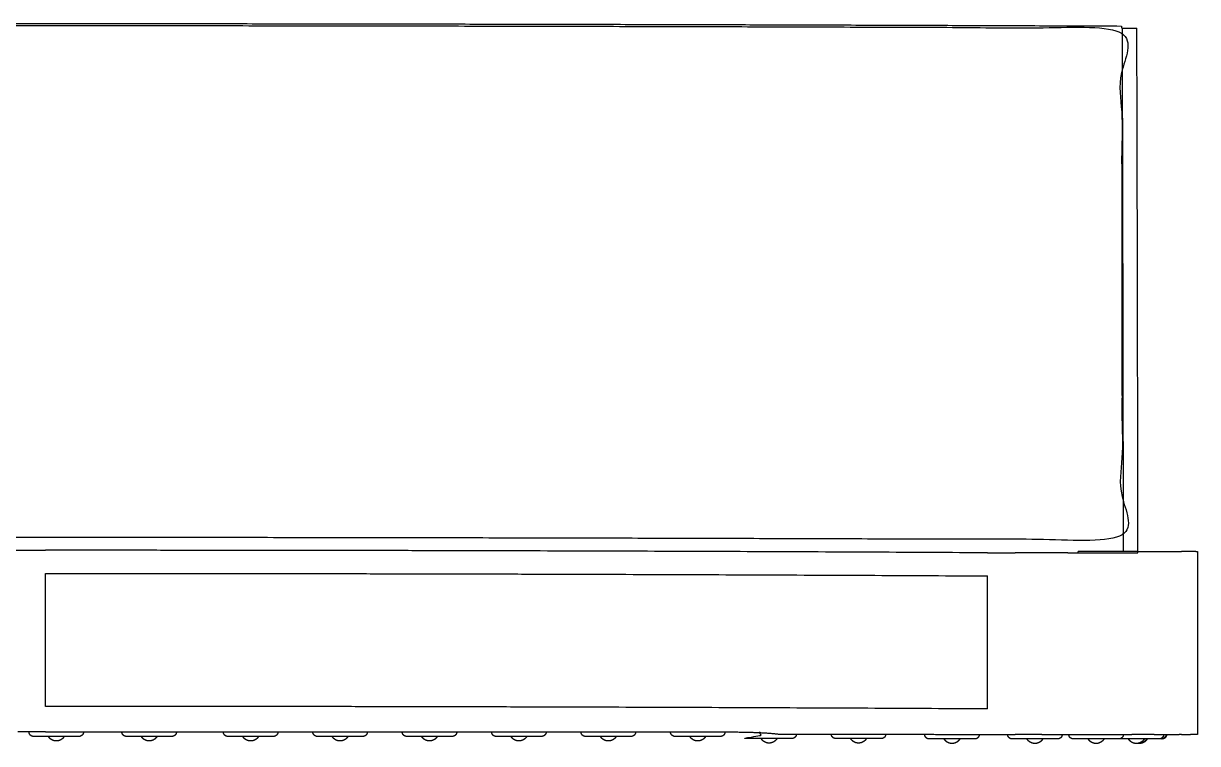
# Model space of a CAD drawing. Header units: millimetres. Extents: x 3429 to 24139, y -631 to 9878.
# Drawn here: x 8364.4 to 8493.6, y 3955.4 to 4034.7 of the extents above; entities that cross this region are included whole.
import ezdxf

# ---------------------------------------------------------------- set-up
doc = ezdxf.new("R2010")
doc.units = ezdxf.units.MM
doc.layers.add('multid_gorunus_3', color=23, linetype='Continuous', lineweight=13)
doc.layers.add('multid_gorunus_4', color=15, linetype='Continuous', lineweight=9)

msp = doc.modelspace()

# ---------------------------------------------------------------- linework, layer by layer
at = {"layer": 'multid_gorunus_3', "lineweight": -3}
for points in [[(8366.836, 3959.532), (8366.836, 3965.5), (8366.836, 3974.179)], [(8366.836, 3974.179), (8419.88, 3974.179), (8470.54, 3973.9)], [(8470.54, 3959.253), (8470.54, 3965.221), (8470.54, 3973.9)], [(8470.54, 3959.253), (8419.88, 3959.532), (8366.836, 3959.532)]]:
    msp.add_open_spline(points, degree=2, dxfattribs=at)
at = {"layer": 'multid_gorunus_4', "lineweight": -3}
for points, degree in [([(8352.019, 4034.726), (8419.841, 4034.726), (8485.28, 4034.447)], 2), ([(8485.28, 4034.447), (8485.28, 4034.337), (8485.28, 4034.226)], 2), ([(8485.339, 4034.2), (8486.152, 4034.202), (8486.965, 4034.203)], 2), ([(8485.339, 4034.2), (8485.422, 4005.075), (8485.456, 3976.597)], 2), ([(8487.082, 3976.599), (8487.049, 4005.077), (8486.965, 4034.203)], 2), ([(8470.54, 3976.441), (8419.88, 3976.72), (8366.836, 3976.72)], 2), ([(8470.54, 3976.441), (8472.047, 3976.441), (8473.555, 3976.441)], 2), ([(8476.519, 3976.441), (8475.037, 3976.441), (8473.555, 3976.441)], 2), ([(8479.38, 3976.441), (8477.95, 3976.441), (8476.519, 3976.441)], 2), ([(8479.38, 3976.441), (8480.735, 3976.441), (8482.091, 3976.441)], 2), ([(8480.522, 3976.441), (8480.522, 3976.52), (8480.522, 3976.599)], 2), ([(8485.456, 3976.599), (8482.989, 3976.599), (8480.522, 3976.599)], 2), ([(8487.062, 3976.599), (8486.259, 3976.598), (8485.456, 3976.597)], 2), ([(8487.082, 3976.599), (8487.072, 3976.599), (8487.062, 3976.599)], 2), ([(8487.073, 3976.441), (8487.073, 3976.52), (8487.073, 3976.599)], 2), ([(8487.082, 3976.441), (8487.082, 3976.52), (8487.082, 3976.599)], 2), ([(8492.854, 3976.599), (8492.369, 3976.599), (8491.883, 3976.599)], 2), ([(8493.444, 3976.599), (8493.149, 3976.599), (8492.854, 3976.599)], 2), ([(8493.444, 3976.599), (8493.543, 3976.599), (8493.641, 3976.599)], 2), ([(8493.641, 3976.599), (8493.641, 3965.167), (8493.641, 3956.445)], 2), ([(8366.836, 3956.724), (8365.323, 3956.724), (8363.81, 3956.724)], 2), ([(8366.836, 3956.724), (8398.314, 3956.724), (8429.791, 3956.724)], 2), ([(8429.792, 3956.724), (8434.713, 3956.724), (8439.633, 3956.724)], 2), ([(8439.633, 3956.724), (8440.633, 3956.724), (8441.633, 3956.724)], 2), ([(8439.633, 3956.724), (8439.633, 3956.724), (8439.633, 3956.724), (8439.633, 3956.724)], 3), ([(8441.633, 3956.724), (8445.554, 3956.724), (8447.489, 3956.49)], 2), ([(8447.489, 3956.49), (8452.41, 3956.49), (8457.33, 3956.49)], 2), ([(8457.33, 3956.49), (8458.33, 3956.49), (8459.33, 3956.49)], 2), ([(8457.33, 3956.49), (8457.33, 3956.49), (8457.33, 3956.49), (8457.33, 3956.49)], 3), ([(8459.33, 3956.49), (8464.736, 3956.445), (8470.54, 3956.445)], 2), ([(8470.54, 3956.445), (8472.047, 3956.445), (8473.555, 3956.445)], 2), ([(8476.519, 3956.445), (8475.037, 3956.445), (8473.555, 3956.445)], 2), ([(8476.519, 3956.445), (8477.631, 3956.445), (8478.744, 3956.445)], 2), ([(8478.744, 3956.445), (8479.062, 3956.445), (8479.38, 3956.445)], 2), ([(8479.38, 3956.445), (8480.735, 3956.445), (8482.091, 3956.445)], 2), ([(8482.091, 3956.445), (8483.347, 3956.445), (8484.603, 3956.445)], 2), ([(8484.414, 3955.945), (8484.414, 3955.945), (8484.414, 3955.945), (8484.414, 3955.945)], 3), ([(8484.603, 3956.445), (8485.506, 3956.445), (8486.41, 3956.445)], 2), ([(8485.479, 3956.445), (8485.479, 3956.445), (8485.479, 3956.445), (8485.478, 3956.445)], 3), ([(8486.875, 3956.445), (8486.642, 3956.445), (8486.41, 3956.445)], 2), ([(8488.868, 3956.445), (8487.871, 3956.445), (8486.875, 3956.445)], 2), ([(8488.868, 3956.445), (8489.707, 3956.445), (8490.546, 3956.445)], 2), ([(8489.735, 3955.945), (8489.735, 3955.945), (8489.715, 3955.945), (8489.676, 3955.945)], 3), ([(8490.546, 3956.445), (8491.084, 3956.445), (8491.622, 3956.445)], 2), ([(8491.883, 3956.445), (8491.752, 3956.445), (8491.622, 3956.445)], 2), ([(8491.883, 3956.445), (8492.369, 3956.445), (8492.854, 3956.445)], 2), ([(8493.444, 3956.445), (8493.149, 3956.445), (8492.854, 3956.445)], 2), ([(8493.641, 3956.445), (8493.543, 3956.445), (8493.444, 3956.445)], 2)]:
    msp.add_open_spline(points, degree=degree, dxfattribs=at)
for points, degree, knots in [([(8352.019, 4034.505), (8419.841, 4034.505), (8485.28, 4034.226), (8485.33, 4005.717), (8485.33, 3977.857), (8419.891, 3978.135), (8352.069, 3978.135)], 2, [4, 4, 4, 5, 5, 6, 6, 7, 7, 7]), ([(8350.443, 3976.72), (8351.583, 3976.72), (8352.723, 3976.72), (8353.983, 3976.72), (8355.244, 3976.72), (8356.604, 3976.72), (8357.964, 3976.72), (8359.4, 3976.72), (8360.835, 3976.72), (8362.323, 3976.72), (8363.81, 3976.72), (8365.323, 3976.72), (8366.836, 3976.72)], 2, [-2, -2, -2, -1, -1, 0, 0, 1, 1, 2, 2, 3, 3, 4, 4, 4]), ([(8482.091, 3976.441), (8483.347, 3976.441), (8484.603, 3976.441), (8485.739, 3976.441), (8486.875, 3976.441), (8486.969, 3976.441), (8487.062, 3976.441), (8487.068, 3976.441), (8487.073, 3976.441), (8487.078, 3976.441), (8487.082, 3976.441)], 2, [9, 9, 9, 10, 10, 11, 11, 12, 12, 13, 13, 14, 14, 14]), ([(8487.082, 3976.599), (8487.975, 3976.599), (8488.868, 3976.599), (8489.707, 3976.599), (8490.546, 3976.599), (8491.215, 3976.599), (8491.883, 3976.599)], 2, [0, 0, 0, 1, 1, 2, 2, 3, 3, 3]), ([(8370.036, 3956.224), (8369.943, 3956.224), (8369.731, 3956.224), (8369.206, 3956.224), (8368.402, 3956.224), (8367.388, 3956.224), (8366.502, 3956.224), (8365.836, 3956.224), (8365.566, 3956.224), (8365.533, 3956.224), (8365.533, 3956.224)], 3, [0, 0, 0, 0, 0.4711981, 0.9423962, 1.9634923, 2.9845884, 3.9269846, 4.8693808, 5.8904769, 6.2499042, 6.2499042, 6.2499042, 6.2499042]), ([(8370.533, 3956.224), (8370.533, 3956.224), (8370.483, 3956.224), (8370.294, 3956.224), (8370.13, 3956.224), (8370.036, 3956.224)], 3, [14.1040976, 14.1040976, 14.1040976, 14.1040976, 14.7655423, 15.2367404, 15.7079385, 15.7079385, 15.7079385, 15.7079385]), ([(8380.614, 3956.224), (8380.562, 3956.224), (8380.429, 3956.224), (8380.046, 3956.224), (8379.365, 3956.224), (8378.379, 3956.224), (8377.404, 3956.224), (8376.553, 3956.224), (8375.938, 3956.224), (8375.764, 3956.224), (8375.757, 3956.224), (8375.757, 3956.224)], 3, [0, 0, 0, 0, 0.4711981, 0.9423962, 1.9634923, 2.9845884, 3.9269846, 4.8693808, 5.8904769, 6.911573, 7.0048711, 7.0048711, 7.0048711, 7.0048711]), ([(8380.757, 3956.224), (8380.757, 3956.224), (8380.735, 3956.224), (8380.666, 3956.224), (8380.614, 3956.224)], 3, [14.85921551, 14.85921551, 14.85921551, 14.85921551, 15.23674037, 15.70793846, 15.70793846, 15.70793846, 15.70793846]), ([(8391.925, 3956.224), (8391.924, 3956.224), (8391.894, 3956.224), (8391.709, 3956.224), (8391.237, 3956.224), (8390.386, 3956.224), (8389.417, 3956.224), (8388.449, 3956.224), (8387.602, 3956.224), (8387.048, 3956.224), (8386.925, 3956.224), (8386.925, 3956.224)], 3, [0, 0, 0, 0, 0.4711981, 0.9423962, 1.9634923, 2.9845884, 3.9269846, 4.8693808, 5.8904769, 6.911573, 7.8466377, 7.8466377, 7.8466377, 7.8466377]), ([(8401.766, 3956.224), (8401.766, 3956.224), (8401.735, 3956.224), (8401.55, 3956.224), (8401.079, 3956.224), (8400.228, 3956.224), (8399.259, 3956.224), (8398.291, 3956.224), (8397.443, 3956.224), (8396.89, 3956.224), (8396.766, 3956.224), (8396.766, 3956.224)], 3, [0, 0, 0, 0, 0.4711981, 0.9423962, 1.9634923, 2.9845884, 3.9269846, 4.8693808, 5.8904769, 6.911573, 7.8466377, 7.8466377, 7.8466377, 7.8466377]), ([(8411.608, 3956.224), (8411.608, 3956.224), (8411.577, 3956.224), (8411.392, 3956.224), (8410.92, 3956.224), (8410.07, 3956.224), (8409.101, 3956.224), (8408.133, 3956.224), (8407.285, 3956.224), (8406.731, 3956.224), (8406.608, 3956.224), (8406.608, 3956.224)], 3, [0, 0, 0, 0, 0.4711981, 0.9423962, 1.9634923, 2.9845884, 3.9269846, 4.8693808, 5.8904769, 6.911573, 7.8466377, 7.8466377, 7.8466377, 7.8466377]), ([(8421.45, 3956.224), (8421.449, 3956.224), (8421.419, 3956.224), (8421.234, 3956.224), (8420.762, 3956.224), (8419.911, 3956.224), (8418.942, 3956.224), (8417.974, 3956.224), (8417.127, 3956.224), (8416.573, 3956.224), (8416.45, 3956.224), (8416.45, 3956.224)], 3, [0, 0, 0, 0, 0.4711981, 0.9423962, 1.9634923, 2.9845884, 3.9269846, 4.8693808, 5.8904769, 6.911573, 7.8466377, 7.8466377, 7.8466377, 7.8466377]), ([(8431.291, 3956.224), (8431.291, 3956.224), (8431.26, 3956.224), (8431.075, 3956.224), (8430.604, 3956.224), (8429.753, 3956.224), (8428.784, 3956.224), (8427.816, 3956.224), (8426.968, 3956.224), (8426.415, 3956.224), (8426.291, 3956.224), (8426.291, 3956.224)], 3, [0, 0, 0, 0, 0.4711981, 0.9423962, 1.9634923, 2.9845884, 3.9269846, 4.8693808, 5.8904769, 6.911573, 7.8466377, 7.8466377, 7.8466377, 7.8466377]), ([(8441.133, 3956.224), (8441.133, 3956.224), (8441.102, 3956.224), (8440.917, 3956.224), (8440.445, 3956.224), (8439.595, 3956.224), (8438.626, 3956.224), (8437.658, 3956.224), (8436.81, 3956.224), (8436.256, 3956.224), (8436.133, 3956.224), (8436.133, 3956.224)], 3, [0, 0, 0, 0, 0.4711981, 0.9423962, 1.9634923, 2.9845884, 3.9269846, 4.8693808, 5.8904769, 6.911573, 7.8466377, 7.8466377, 7.8466377, 7.8466377]), ([(8448.989, 3955.99), (8448.988, 3955.99), (8448.957, 3955.99), (8448.772, 3955.99), (8448.301, 3955.99), (8447.45, 3955.99), (8446.481, 3955.99), (8445.513, 3955.99), (8444.666, 3955.99), (8444.112, 3955.99), (8443.989, 3955.99), (8443.989, 3955.99)], 3, [0, 0, 0, 0, 0.4711981, 0.9423962, 1.9634923, 2.9845884, 3.9269846, 4.8693808, 5.8904769, 6.911573, 7.8466377, 7.8466377, 7.8466377, 7.8466377]), ([(8458.83, 3955.99), (8458.83, 3955.99), (8458.799, 3955.99), (8458.614, 3955.99), (8458.142, 3955.99), (8457.292, 3955.99), (8456.323, 3955.99), (8455.355, 3955.99), (8454.507, 3955.99), (8453.953, 3955.99), (8453.83, 3955.99), (8453.83, 3955.99)], 3, [0, 0, 0, 0, 0.4711981, 0.9423962, 1.9634923, 2.9845884, 3.9269846, 4.8693808, 5.8904769, 6.911573, 7.8466377, 7.8466377, 7.8466377, 7.8466377]), ([(8469.117, 3955.945), (8469.117, 3955.945), (8469.108, 3955.945), (8468.925, 3955.945), (8468.302, 3955.945), (8467.445, 3955.945), (8466.469, 3955.945), (8465.485, 3955.945), (8464.683, 3955.945), (8464.215, 3955.945), (8464.117, 3955.945), (8464.117, 3955.945)], 3, [0.8241261, 0.8241261, 0.8241261, 0.8241261, 0.9423962, 1.9634923, 2.9845884, 3.9269846, 4.8693808, 5.8904769, 6.911573, 7.8539692, 8.6784467, 8.6784467, 8.6784467, 8.6784467]), ([(8478.244, 3955.945), (8478.244, 3955.945), (8478.212, 3955.945), (8477.946, 3955.945), (8477.283, 3955.945), (8476.398, 3955.945), (8475.384, 3955.945), (8474.428, 3955.945), (8473.698, 3955.945), (8473.316, 3955.945), (8473.244, 3955.945), (8473.244, 3955.945)], 3, [1.6132849, 1.6132849, 1.6132849, 1.6132849, 1.9634923, 2.9845884, 3.9269846, 4.8693808, 5.8904769, 6.911573, 7.8539692, 8.7963654, 9.4674912, 9.4674912, 9.4674912, 9.4674912]), ([(8484.979, 3955.945), (8484.979, 3955.945), (8484.92, 3955.945), (8484.576, 3955.945), (8483.87, 3955.945), (8482.926, 3955.945), (8481.911, 3955.945), (8481.012, 3955.945), (8480.324, 3955.945), (8480.021, 3955.945), (8479.979, 3955.945), (8479.979, 3955.945)], 3, [2.4005809, 2.4005809, 2.4005809, 2.4005809, 2.9845884, 3.9269846, 4.8693808, 5.8904769, 6.911573, 7.8539692, 8.7963654, 9.8174615, 10.2545373, 10.2545373, 10.2545373, 10.2545373]), ([(8489.414, 3955.945), (8489.414, 3955.945), (8489.331, 3955.945), (8488.905, 3955.945), (8488.125, 3955.945), (8487.151, 3955.945), (8486.17, 3955.945), (8485.445, 3955.945), (8485.094, 3955.945), (8484.982, 3955.945)], 3, [3.1888293, 3.1888293, 3.1888293, 3.1888293, 3.9269846, 4.8693808, 5.8904769, 6.911573, 7.8539692, 8.7963654, 9.3249126, 9.3249126, 9.3249126, 9.3249126]), ([(8489.672, 3955.945), (8489.672, 3955.945), (8489.603, 3955.945), (8489.452, 3955.945), (8489.414, 3955.945)], 3, [3.9780753, 3.9780753, 3.9780753, 3.9780753, 4.8693808, 5.1238967, 5.1238967, 5.1238967, 5.1238967])]:
    msp.add_open_spline(points, degree=degree, knots=knots, dxfattribs=at)
for points, weights, knots in [([(8365.533, 3956.224), (8365.533, 3956.224), (8365.518, 3956.224), (8365.513, 3956.224), (8365.508, 3956.224), (8365.493, 3956.225), (8365.483, 3956.226), (8365.463, 3956.228), (8365.452, 3956.23), (8365.41, 3956.238), (8365.379, 3956.247), (8365.286, 3956.284), (8365.228, 3956.322), (8365.18, 3956.37), (8365.082, 3956.468), (8365.033, 3956.593), (8365.033, 3956.724)], [1, 1, 1, 1, 1, 1, 1, 1, 1, 1, 1, 1, 1, 1, 1, 1.05719095842, 1.17157287525], [0, 0, 0, 0, 0.00000787, 0.00000787, 0.0155192, 0.0155192, 0.04726229, 0.04726229, 0.07968824, 0.07968824, 0.18074985, 0.18074985, 0.39426338, 0.39426338, 0.39426338, 0.79712972, 0.79712972, 0.79712972, 0.79712972]), ([(8371.033, 3956.724), (8371.033, 3956.593), (8370.984, 3956.468), (8370.886, 3956.37), (8370.838, 3956.322), (8370.78, 3956.284), (8370.687, 3956.247), (8370.656, 3956.238), (8370.614, 3956.23), (8370.603, 3956.228), (8370.578, 3956.226), (8370.548, 3956.224), (8370.533, 3956.224)], [1.17157287525, 1.05719095842, 1, 1, 1, 1, 1, 1, 1, 1, 1, 1, 1], [0.79708028, 0.79708028, 0.79708028, 0.79708028, 1.19994745, 1.19994745, 1.19994745, 1.41355203, 1.41355203, 1.51465697, 1.51465697, 1.54709685, 1.54709685, 1.59416055, 1.59416055, 1.59416055, 1.59416055]), ([(8375.757, 3956.224), (8375.742, 3956.224), (8375.711, 3956.226), (8375.686, 3956.228), (8375.676, 3956.23), (8375.634, 3956.238), (8375.603, 3956.247), (8375.509, 3956.284), (8375.451, 3956.322), (8375.403, 3956.37), (8375.305, 3956.468), (8375.257, 3956.593), (8375.257, 3956.724)], [1, 1, 1, 1, 1, 1, 1, 1, 1, 1, 1, 1.05719095842, 1.17157287525], [0, 0, 0, 0, 0.04706626, 0.04706626, 0.07950787, 0.07950787, 0.18061787, 0.18061787, 0.39423032, 0.39423032, 0.39423032, 0.79710213, 0.79710213, 0.79710213, 0.79710213]), ([(8381.257, 3956.724), (8381.257, 3956.593), (8381.208, 3956.468), (8381.11, 3956.37), (8381.062, 3956.322), (8381.004, 3956.284), (8380.911, 3956.247), (8380.88, 3956.238), (8380.838, 3956.23), (8380.827, 3956.228), (8380.807, 3956.226), (8380.797, 3956.225), (8380.787, 3956.224), (8380.757, 3956.224), (8380.757, 3956.224)], [1.17157287525, 1.05719095842, 1, 1, 1, 1, 1, 1, 1, 1, 1, 1, 1, 1, 1], [0.79717368, 0.79717368, 0.79717368, 0.79717368, 1.20004937, 1.20004937, 1.20004937, 1.42227028, 1.42227028, 1.5274561, 1.5274561, 1.56120555, 1.56120555, 1.59424431, 1.59424431, 1.59435495, 1.59435495, 1.59435495, 1.59435495]), ([(8386.925, 3956.224), (8386.925, 3956.224), (8386.895, 3956.224), (8386.885, 3956.225), (8386.875, 3956.226), (8386.854, 3956.228), (8386.844, 3956.23), (8386.802, 3956.238), (8386.771, 3956.247), (8386.677, 3956.284), (8386.62, 3956.322), (8386.571, 3956.37), (8386.474, 3956.468), (8386.425, 3956.593), (8386.425, 3956.724)], [1, 1, 1, 1, 1, 1, 1, 1, 1, 1, 1, 1, 1, 1.05719095842, 1.17157287525], [0, 0, 0, 0, 0.00021653, 0.00021653, 0.03324519, 0.03324519, 0.06698434, 0.06698434, 0.17213833, 0.17213833, 0.39429434, 0.39429434, 0.39429434, 0.79716632, 0.79716632, 0.79716632, 0.79716632]), ([(8392.425, 3956.724), (8392.425, 3956.593), (8392.376, 3956.468), (8392.278, 3956.37), (8392.23, 3956.322), (8392.172, 3956.284), (8392.079, 3956.247), (8392.048, 3956.238), (8392.006, 3956.23), (8391.995, 3956.228), (8391.97, 3956.226), (8391.94, 3956.224), (8391.925, 3956.224)], [1.17157287525, 1.05719095842, 1, 1, 1, 1, 1, 1, 1, 1, 1, 1, 1], [0.79767902, 0.79767902, 0.79767902, 0.79767902, 1.20055101, 1.20055101, 1.20055101, 1.41416376, 1.41416376, 1.51527394, 1.51527394, 1.54771562, 1.54771562, 1.59478198, 1.59478198, 1.59478198, 1.59478198]), ([(8396.766, 3956.224), (8396.766, 3956.224), (8396.737, 3956.224), (8396.726, 3956.225), (8396.716, 3956.226), (8396.696, 3956.228), (8396.686, 3956.23), (8396.644, 3956.238), (8396.612, 3956.247), (8396.519, 3956.284), (8396.461, 3956.322), (8396.413, 3956.37), (8396.315, 3956.468), (8396.266, 3956.593), (8396.266, 3956.724)], [1, 1, 1, 1, 1, 1, 1, 1, 1, 1, 1, 1, 1, 1.05719095842, 1.17157287525], [0, 0, 0, 0, 0.00008897, 0.00008897, 0.03312797, 0.03312797, 0.06687769, 0.06687769, 0.17206464, 0.17206464, 0.39429026, 0.39429026, 0.39429026, 0.79716225, 0.79716225, 0.79716225, 0.79716225]), ([(8402.266, 3956.724), (8402.266, 3956.593), (8402.218, 3956.468), (8402.12, 3956.37), (8402.072, 3956.322), (8402.014, 3956.284), (8401.92, 3956.247), (8401.889, 3956.238), (8401.847, 3956.23), (8401.837, 3956.228), (8401.812, 3956.226), (8401.781, 3956.224), (8401.766, 3956.224)], [1, 0.902368927062, 0.853553390593, 0.853553390593, 0.853553390593, 0.853553390593, 0.853553390593, 0.853553390593, 0.853553390593, 0.853553390593, 0.853553390593, 0.853553390593, 0.853553390593], [0.80574396, 0.80574396, 0.80574396, 0.80574396, 1.20861595, 1.20861595, 1.20861595, 1.4222287, 1.4222287, 1.52333888, 1.52333888, 1.55578055, 1.55578055, 1.60284691, 1.60284691, 1.60284691, 1.60284691]), ([(8406.608, 3956.224), (8406.608, 3956.224), (8406.601, 3956.224), (8406.598, 3956.224), (8406.596, 3956.224), (8406.588, 3956.224), (8406.583, 3956.224), (8406.568, 3956.225), (8406.558, 3956.226), (8406.538, 3956.228), (8406.527, 3956.23), (8406.485, 3956.238), (8406.454, 3956.247), (8406.361, 3956.284), (8406.303, 3956.322), (8406.255, 3956.37), (8406.157, 3956.468), (8406.108, 3956.593), (8406.108, 3956.724)], [1, 1, 1, 1, 1, 1, 1, 1, 1, 1, 1, 1, 1, 1, 1, 1, 1, 1.05719095842, 1.17157287525], [0, 0, 0, 0, 0.00000435, 0.00000435, 0.0076104, 0.0076104, 0.02282365, 0.02282365, 0.0539567, 0.0539567, 0.08575947, 0.08575947, 0.18487839, 0.18487839, 0.39428427, 0.39428427, 0.39428427, 0.79715625, 0.79715625, 0.79715625, 0.79715625]), ([(8412.108, 3956.724), (8412.108, 3956.593), (8412.059, 3956.468), (8411.962, 3956.37), (8411.913, 3956.322), (8411.856, 3956.284), (8411.762, 3956.247), (8411.731, 3956.238), (8411.689, 3956.23), (8411.679, 3956.228), (8411.653, 3956.226), (8411.623, 3956.224), (8411.608, 3956.224)], [1.17157287525, 1.05719095842, 1, 1, 1, 1, 1, 1, 1, 1, 1, 1, 1], [0.79715622, 0.79715622, 0.79715622, 0.79715622, 1.20002821, 1.20002821, 1.20002821, 1.41364096, 1.41364096, 1.51475114, 1.51475114, 1.54719281, 1.54719281, 1.59425918, 1.59425918, 1.59425918, 1.59425918]), ([(8416.45, 3956.224), (8416.45, 3956.224), (8416.435, 3956.224), (8416.43, 3956.224), (8416.425, 3956.224), (8416.41, 3956.225), (8416.4, 3956.226), (8416.379, 3956.228), (8416.369, 3956.23), (8416.327, 3956.238), (8416.296, 3956.247), (8416.202, 3956.284), (8416.145, 3956.322), (8416.096, 3956.37), (8415.999, 3956.468), (8415.95, 3956.593), (8415.95, 3956.724)], [1, 1, 1, 1, 1, 1, 1, 1, 1, 1, 1, 1, 1, 1, 1, 1.05719095842, 1.17157287525], [0, 0, 0, 0, 0.00003797, 0.00003797, 0.0155492, 0.0155492, 0.04729204, 0.04729204, 0.07971772, 0.07971772, 0.18077805, 0.18077805, 0.39428547, 0.39428547, 0.39428547, 0.79715745, 0.79715745, 0.79715745, 0.79715745]), ([(8421.95, 3956.724), (8421.95, 3956.593), (8421.901, 3956.468), (8421.803, 3956.37), (8421.755, 3956.322), (8421.697, 3956.284), (8421.604, 3956.247), (8421.573, 3956.238), (8421.531, 3956.23), (8421.52, 3956.228), (8421.495, 3956.226), (8421.465, 3956.224), (8421.45, 3956.224)], [1.17157287525, 1.05719095842, 1, 1, 1, 1, 1, 1, 1, 1, 1, 1, 1], [0.79710295, 0.79710295, 0.79710295, 0.79710295, 1.19997494, 1.19997494, 1.19997494, 1.41358769, 1.41358769, 1.51469787, 1.51469787, 1.54713954, 1.54713954, 1.59420591, 1.59420591, 1.59420591, 1.59420591]), ([(8426.291, 3956.224), (8426.29, 3956.224), (8426.264, 3956.224), (8426.252, 3956.225), (8426.241, 3956.226), (8426.221, 3956.228), (8426.211, 3956.23), (8426.169, 3956.238), (8426.138, 3956.247), (8426.044, 3956.284), (8425.986, 3956.322), (8425.938, 3956.37), (8425.84, 3956.468), (8425.791, 3956.593), (8425.791, 3956.724)], [1, 1, 1, 1, 1, 1, 1, 1, 1, 1, 1, 1, 1, 1.05719095842, 1.17157287525], [0, 0, 0, 0, 0.00635375, 0.00635375, 0.03886817, 0.03886817, 0.07208202, 0.07208202, 0.17559883, 0.17559883, 0.39429599, 0.39429599, 0.39429599, 0.79716797, 0.79716797, 0.79716797, 0.79716797]), ([(8431.791, 3956.724), (8431.791, 3956.593), (8431.743, 3956.468), (8431.645, 3956.37), (8431.597, 3956.322), (8431.539, 3956.284), (8431.445, 3956.247), (8431.414, 3956.238), (8431.372, 3956.23), (8431.362, 3956.228), (8431.337, 3956.226), (8431.307, 3956.224), (8431.291, 3956.224)], [1.17157287525, 1.05719095842, 1, 1, 1, 1, 1, 1, 1, 1, 1, 1, 1], [0.79715642, 0.79715642, 0.79715642, 0.79715642, 1.2000284, 1.2000284, 1.2000284, 1.41364116, 1.41364116, 1.51475134, 1.51475134, 1.54719301, 1.54719301, 1.59425937, 1.59425937, 1.59425937, 1.59425937]), ([(8436.133, 3956.224), (8436.133, 3956.224), (8436.073, 3956.227), (8436.063, 3956.228), (8436.052, 3956.23), (8436.01, 3956.238), (8435.979, 3956.247), (8435.886, 3956.284), (8435.828, 3956.322), (8435.78, 3956.37), (8435.682, 3956.468), (8435.633, 3956.593), (8435.633, 3956.724)], [1, 1, 1, 1, 1, 1, 1, 1, 1, 1, 1, 1.05719095842, 1.17157287525], [0, 0, 0, 0, 0.00028213, 0.00028213, 0.03710841, 0.03710841, 0.15188399, 0.15188399, 0.39436727, 0.39436727, 0.39436727, 0.79723925, 0.79723925, 0.79723925, 0.79723925]), ([(8441.633, 3956.724), (8441.633, 3956.593), (8441.584, 3956.468), (8441.487, 3956.37), (8441.438, 3956.322), (8441.381, 3956.284), (8441.287, 3956.247), (8441.256, 3956.238), (8441.214, 3956.23), (8441.204, 3956.228), (8441.178, 3956.226), (8441.148, 3956.224), (8441.133, 3956.224)], [1.17157287525, 1.05719095842, 1, 1, 1, 1, 1, 1, 1, 1, 1, 1, 1], [0.79710295, 0.79710295, 0.79710295, 0.79710295, 1.19997494, 1.19997494, 1.19997494, 1.41358769, 1.41358769, 1.51469787, 1.51469787, 1.54713954, 1.54713954, 1.59420591, 1.59420591, 1.59420591, 1.59420591]), ([(8443.989, 3955.99), (8443.989, 3955.99), (8443.974, 3955.99), (8443.969, 3955.99), (8443.964, 3955.991), (8443.949, 3955.992), (8443.938, 3955.992), (8443.918, 3955.995), (8443.908, 3955.996), (8443.866, 3956.004), (8443.835, 3956.013), (8443.741, 3956.05), (8445.67, 3956.322), (8445.621, 3956.37), (8445.524, 3956.468), (8445.475, 3956.593), (8445.475, 3956.724)], [1, 1, 1, 1, 1, 1, 1, 1, 1, 1, 1, 1, 1, 1, 1, 1.05719095842, 1.17157287525], [0, 0, 0, 0, 0.00000809, 0.00000809, 0.01552045, 0.01552045, 0.04726562, 0.04726562, 0.07969367, 0.07969367, 0.18076139, 0.18076139, 0.39428444, 0.39428444, 0.39428444, 0.79715642, 0.79715642, 0.79715642, 0.79715642]), ([(8368.033, 3955.724), (8368.023, 3955.724), (8368.013, 3955.724), (8368.003, 3955.724), (8367.889, 3955.727), (8367.775, 3955.75), (8367.665, 3955.794), (8367.538, 3955.844), (8367.424, 3955.919), (8367.326, 3956.016), (8367.264, 3956.078), (8367.211, 3956.148), (8367.167, 3956.224)], [0.864353118693, 0.864353118693, 0.864353118693, 0.864353118693, 0.826838700024, 0.798295120601, 0.778722380426, 0.757370300235, 0.746694260139, 0.746694260139, 0.746694260139, 0.751008256389, 0.75963624889], [-0.0296404, -0.0296404, -0.0296404, -0.0296404, 0, 0, 0, 0.3490659, 0.3490659, 0.3490659, 0.76035, 0.76035, 0.76035, 1.0217928, 1.0217928, 1.0217928, 1.0217928]), ([(8368.899, 3956.224), (8368.855, 3956.148), (8368.802, 3956.078), (8368.74, 3956.016), (8368.643, 3955.919), (8368.528, 3955.844), (8368.401, 3955.794), (8368.291, 3955.75), (8368.177, 3955.727), (8368.063, 3955.724), (8368.053, 3955.724), (8368.043, 3955.724), (8368.033, 3955.724)], [0.759636248884, 0.751008256375, 0.746694260121, 0.746694260121, 0.746694260121, 0.757370300216, 0.778722380407, 0.798295120582, 0.826838700004, 0.864353118672, 0.864353118672, 0.864353118672, 0.864353118672], [2.0798652, 2.0798652, 2.0798652, 2.0798652, 2.341308, 2.341308, 2.341308, 2.7525922, 2.7525922, 2.7525922, 3.101658, 3.101658, 3.101658, 3.1312985, 3.1312985, 3.1312985, 3.1312985]), ([(8378.257, 3955.724), (8378.247, 3955.724), (8378.237, 3955.724), (8378.227, 3955.724), (8378.113, 3955.727), (8377.999, 3955.75), (8377.889, 3955.794), (8377.762, 3955.844), (8377.647, 3955.919), (8377.55, 3956.016), (8377.487, 3956.078), (8377.434, 3956.148), (8377.391, 3956.224)], [0.928362167979, 0.928362167979, 0.928362167979, 0.928362167979, 0.888069645984, 0.857412292292, 0.836390106903, 0.813456813752, 0.801990167176, 0.801990167176, 0.801990167176, 0.80662363332, 0.815890565607], [-0.0296404, -0.0296404, -0.0296404, -0.0296404, 0, 0, 0, 0.3490659, 0.3490659, 0.3490659, 0.76035, 0.76035, 0.76035, 1.0217928, 1.0217928, 1.0217928, 1.0217928]), ([(8379.123, 3956.224), (8379.079, 3956.148), (8379.026, 3956.078), (8378.964, 3956.016), (8378.866, 3955.919), (8378.751, 3955.844), (8378.625, 3955.794), (8378.515, 3955.75), (8378.401, 3955.727), (8378.286, 3955.724), (8378.276, 3955.724), (8378.267, 3955.724), (8378.257, 3955.724)], [0.815890565571, 0.806623633276, 0.801990167128, 0.801990167128, 0.801990167128, 0.813456813703, 0.836390106853, 0.85741229224, 0.88806964593, 0.928362167923, 0.928362167923, 0.928362167923, 0.928362167923], [2.0798652, 2.0798652, 2.0798652, 2.0798652, 2.341308, 2.341308, 2.341308, 2.7525922, 2.7525922, 2.7525922, 3.101658, 3.101658, 3.101658, 3.1312985, 3.1312985, 3.1312985, 3.1312985]), ([(8389.425, 3955.724), (8389.415, 3955.724), (8389.405, 3955.724), (8389.395, 3955.724), (8389.281, 3955.727), (8389.167, 3955.75), (8389.057, 3955.794), (8388.93, 3955.844), (8388.815, 3955.919), (8388.718, 3956.016), (8388.656, 3956.078), (8388.602, 3956.148), (8388.559, 3956.224)], [0.929753312376, 0.929753312376, 0.929753312376, 0.929753312376, 0.889400412311, 0.858697118783, 0.837643431792, 0.814675773257, 0.80319194399, 0.80319194399, 0.80319194399, 0.807832353351, 0.817113172073], [-0.0296404, -0.0296404, -0.0296404, -0.0296404, 0, 0, 0, 0.3490659, 0.3490659, 0.3490659, 0.76035, 0.76035, 0.76035, 1.0217928, 1.0217928, 1.0217928, 1.0217928]), ([(8390.291, 3956.224), (8390.247, 3956.148), (8390.194, 3956.079), (8390.132, 3956.016), (8390.034, 3955.919), (8389.919, 3955.844), (8389.793, 3955.794), (8389.683, 3955.75), (8389.569, 3955.727), (8389.454, 3955.724), (8389.445, 3955.724), (8389.435, 3955.724), (8389.425, 3955.724)], [0.817165566656, 0.807849818246, 0.803191944041, 0.803191944041, 0.803191944041, 0.814675773309, 0.837643431846, 0.858697118838, 0.889400412368, 0.929753312436, 0.929753312436, 0.929753312436, 0.929753312436], [2.0793737, 2.0793737, 2.0793737, 2.0793737, 2.341308, 2.341308, 2.341308, 2.7525922, 2.7525922, 2.7525922, 3.101658, 3.101658, 3.101658, 3.1312985, 3.1312985, 3.1312985, 3.1312985]), ([(8399.266, 3955.724), (8399.257, 3955.724), (8399.247, 3955.724), (8399.237, 3955.724), (8399.123, 3955.727), (8399.008, 3955.75), (8398.898, 3955.794), (8398.772, 3955.844), (8398.657, 3955.919), (8398.559, 3956.016), (8398.497, 3956.078), (8398.444, 3956.148), (8398.4, 3956.224)], [0.929753312427, 0.929753312427, 0.929753312427, 0.929753312427, 0.88940041236, 0.85869711883, 0.837643431839, 0.814675773302, 0.803191944034, 0.803191944034, 0.803191944034, 0.807832353395, 0.817113172118], [-0.0296404, -0.0296404, -0.0296404, -0.0296404, 0, 0, 0, 0.3490659, 0.3490659, 0.3490659, 0.76035, 0.76035, 0.76035, 1.0217928, 1.0217928, 1.0217928, 1.0217928]), ([(8400.132, 3956.224), (8400.089, 3956.148), (8400.036, 3956.078), (8399.974, 3956.016), (8399.876, 3955.919), (8399.761, 3955.844), (8399.635, 3955.794), (8399.524, 3955.75), (8399.41, 3955.727), (8399.296, 3955.724), (8399.286, 3955.724), (8399.276, 3955.724), (8399.266, 3955.724)], [0.817113172137, 0.807832353405, 0.80319194404, 0.80319194404, 0.80319194404, 0.814675773308, 0.837643431845, 0.858697118836, 0.889400412366, 0.929753312434, 0.929753312434, 0.929753312434, 0.929753312434], [2.0798652, 2.0798652, 2.0798652, 2.0798652, 2.341308, 2.341308, 2.341308, 2.7525922, 2.7525922, 2.7525922, 3.101658, 3.101658, 3.101658, 3.1312985, 3.1312985, 3.1312985, 3.1312985]), ([(8409.108, 3955.724), (8409.098, 3955.724), (8409.088, 3955.724), (8409.078, 3955.724), (8408.964, 3955.727), (8408.85, 3955.75), (8408.74, 3955.794), (8408.613, 3955.844), (8408.499, 3955.919), (8408.401, 3956.016), (8408.339, 3956.078), (8408.286, 3956.148), (8408.242, 3956.224)], [0.929753312461, 0.929753312461, 0.929753312461, 0.929753312461, 0.889400412392, 0.858697118862, 0.837643431869, 0.814675773332, 0.803191944063, 0.803191944063, 0.803191944063, 0.807832353425, 0.817113172148], [-0.0296404, -0.0296404, -0.0296404, -0.0296404, 0, 0, 0, 0.3490659, 0.3490659, 0.3490659, 0.76035, 0.76035, 0.76035, 1.0217928, 1.0217928, 1.0217928, 1.0217928]), ([(8409.974, 3956.224), (8409.931, 3956.148), (8409.877, 3956.079), (8409.815, 3956.016), (8409.718, 3955.919), (8409.603, 3955.844), (8409.476, 3955.794), (8409.366, 3955.75), (8409.252, 3955.727), (8409.138, 3955.724), (8409.128, 3955.724), (8409.118, 3955.724), (8409.108, 3955.724)], [0.817165282303, 0.807849723439, 0.803191944008, 0.803191944008, 0.803191944008, 0.814675773276, 0.837643431811, 0.858697118802, 0.889400412331, 0.929753312397, 0.929753312397, 0.929753312397, 0.929753312397], [2.0793764, 2.0793764, 2.0793764, 2.0793764, 2.341308, 2.341308, 2.341308, 2.7525922, 2.7525922, 2.7525922, 3.101658, 3.101658, 3.101658, 3.1312985, 3.1312985, 3.1312985, 3.1312985]), ([(8418.95, 3955.724), (8418.94, 3955.724), (8418.93, 3955.724), (8418.92, 3955.724), (8418.806, 3955.727), (8418.692, 3955.75), (8418.582, 3955.794), (8418.455, 3955.844), (8418.34, 3955.919), (8418.243, 3956.016), (8418.181, 3956.078), (8418.127, 3956.148), (8418.084, 3956.224)], [0.929753312442, 0.929753312442, 0.929753312442, 0.929753312442, 0.889400412373, 0.858697118843, 0.837643431851, 0.814675773315, 0.803191944046, 0.803191944046, 0.803191944046, 0.807832353408, 0.817113172131], [-0.0296404, -0.0296404, -0.0296404, -0.0296404, 0, 0, 0, 0.3490659, 0.3490659, 0.3490659, 0.76035, 0.76035, 0.76035, 1.0217928, 1.0217928, 1.0217928, 1.0217928]), ([(8419.816, 3956.224), (8419.772, 3956.148), (8419.719, 3956.079), (8419.657, 3956.016), (8419.559, 3955.919), (8419.444, 3955.844), (8419.318, 3955.794), (8419.208, 3955.75), (8419.094, 3955.727), (8418.979, 3955.724), (8418.97, 3955.724), (8418.96, 3955.724), (8418.95, 3955.724)], [0.817165140152, 0.807849676061, 0.803191944015, 0.803191944015, 0.803191944015, 0.814675773283, 0.837643431819, 0.85869711881, 0.889400412339, 0.929753312406, 0.929753312406, 0.929753312406, 0.929753312406], [2.0793777, 2.0793777, 2.0793777, 2.0793777, 2.341308, 2.341308, 2.341308, 2.7525922, 2.7525922, 2.7525922, 3.101658, 3.101658, 3.101658, 3.1312985, 3.1312985, 3.1312985, 3.1312985]), ([(8428.791, 3955.724), (8428.782, 3955.724), (8428.772, 3955.724), (8428.762, 3955.724), (8428.648, 3955.727), (8428.533, 3955.75), (8428.423, 3955.794), (8428.297, 3955.844), (8428.182, 3955.919), (8428.084, 3956.016), (8428.022, 3956.078), (8427.969, 3956.148), (8427.925, 3956.224)], [0.929753312473, 0.929753312473, 0.929753312473, 0.929753312473, 0.889400412404, 0.858697118873, 0.83764343188, 0.814675773342, 0.803191944074, 0.803191944074, 0.803191944074, 0.807832353435, 0.817113172159], [-0.0296404, -0.0296404, -0.0296404, -0.0296404, 0, 0, 0, 0.3490659, 0.3490659, 0.3490659, 0.76035, 0.76035, 0.76035, 1.0217928, 1.0217928, 1.0217928, 1.0217928]), ([(8429.658, 3956.224), (8429.614, 3956.148), (8429.561, 3956.079), (8429.499, 3956.016), (8429.401, 3955.919), (8429.286, 3955.844), (8429.16, 3955.794), (8429.05, 3955.75), (8428.935, 3955.727), (8428.821, 3955.724), (8428.811, 3955.724), (8428.801, 3955.724), (8428.791, 3955.724)], [0.817164997992, 0.807849628672, 0.803191944012, 0.803191944012, 0.803191944012, 0.81467577328, 0.837643431816, 0.858697118807, 0.889400412336, 0.929753312402, 0.929753312402, 0.929753312402, 0.929753312402], [2.079379, 2.079379, 2.079379, 2.079379, 2.341308, 2.341308, 2.341308, 2.7525922, 2.7525922, 2.7525922, 3.101658, 3.101658, 3.101658, 3.1312985, 3.1312985, 3.1312985, 3.1312985]), ([(8438.633, 3955.724), (8438.623, 3955.724), (8438.613, 3955.724), (8438.604, 3955.724), (8438.489, 3955.727), (8438.375, 3955.75), (8438.265, 3955.794), (8438.139, 3955.844), (8438.024, 3955.919), (8437.926, 3956.016), (8437.864, 3956.078), (8437.811, 3956.148), (8437.767, 3956.224)], [0.929753312454, 0.929753312454, 0.929753312454, 0.929753312454, 0.889400412386, 0.858697118855, 0.837643431863, 0.814675773326, 0.803191944057, 0.803191944057, 0.803191944057, 0.807832353419, 0.817113172142], [-0.0296404, -0.0296404, -0.0296404, -0.0296404, 0, 0, 0, 0.3490659, 0.3490659, 0.3490659, 0.76035, 0.76035, 0.76035, 1.0217928, 1.0217928, 1.0217928, 1.0217928]), ([(8439.499, 3956.224), (8439.456, 3956.148), (8439.402, 3956.079), (8439.34, 3956.016), (8439.243, 3955.919), (8439.128, 3955.844), (8439.001, 3955.794), (8438.891, 3955.75), (8438.777, 3955.727), (8438.663, 3955.724), (8438.653, 3955.724), (8438.643, 3955.724), (8438.633, 3955.724)], [0.81716485584, 0.807849581291, 0.803191944016, 0.803191944016, 0.803191944016, 0.814675773284, 0.83764343182, 0.858697118811, 0.88940041234, 0.929753312407, 0.929753312407, 0.929753312407, 0.929753312407], [2.0793803, 2.0793803, 2.0793803, 2.0793803, 2.341308, 2.341308, 2.341308, 2.7525922, 2.7525922, 2.7525922, 3.101658, 3.101658, 3.101658, 3.1312985, 3.1312985, 3.1312985, 3.1312985]), ([(8446.489, 3955.49), (8446.479, 3955.49), (8446.469, 3955.49), (8446.459, 3955.49), (8446.345, 3955.494), (8446.231, 3955.517), (8446.12, 3955.56), (8445.994, 3955.61), (8445.879, 3955.685), (8445.781, 3955.783), (8445.719, 3955.845), (8445.666, 3955.914), (8445.623, 3955.99)], [0.929753312469, 0.929753312469, 0.929753312469, 0.929753312469, 0.8894004124, 0.858697118869, 0.837643431876, 0.814675773339, 0.80319194407, 0.80319194407, 0.80319194407, 0.807832353432, 0.817113172155], [-0.0296404, -0.0296404, -0.0296404, -0.0296404, 0, 0, 0, 0.3490659, 0.3490659, 0.3490659, 0.76035, 0.76035, 0.76035, 1.0217928, 1.0217928, 1.0217928, 1.0217928]), ([(8447.355, 3955.99), (8447.311, 3955.915), (8447.258, 3955.845), (8447.196, 3955.783), (8447.098, 3955.685), (8446.983, 3955.61), (8446.857, 3955.56), (8446.747, 3955.517), (8446.632, 3955.494), (8446.518, 3955.49), (8446.508, 3955.49), (8446.498, 3955.49), (8446.489, 3955.49)], [0.817164713712, 0.807849533933, 0.803191944043, 0.803191944043, 0.803191944043, 0.814675773312, 0.837643431848, 0.85869711884, 0.88940041237, 0.929753312438, 0.929753312438, 0.929753312438, 0.929753312438], [2.0793817, 2.0793817, 2.0793817, 2.0793817, 2.341308, 2.341308, 2.341308, 2.7525922, 2.7525922, 2.7525922, 3.101658, 3.101658, 3.101658, 3.1312985, 3.1312985, 3.1312985, 3.1312985]), ([(8449.489, 3956.49), (8449.489, 3956.359), (8449.44, 3956.234), (8449.342, 3956.136), (8449.294, 3956.088), (8449.236, 3956.05), (8449.143, 3956.013), (8449.111, 3956.004), (8449.069, 3955.996), (8449.059, 3955.995), (8449.034, 3955.993), (8449.004, 3955.991), (8448.989, 3955.99)], [1.17157287525, 1.05719095842, 1, 1, 1, 1, 1, 1, 1, 1, 1, 1, 1], [0.79710295, 0.79710295, 0.79710295, 0.79710295, 1.19997494, 1.19997494, 1.19997494, 1.41358769, 1.41358769, 1.51469787, 1.51469787, 1.54713954, 1.54713954, 1.59420591, 1.59420591, 1.59420591, 1.59420591]), ([(8453.83, 3955.99), (8453.83, 3955.99), (8453.77, 3955.994), (8453.76, 3955.995), (8453.749, 3955.996), (8453.707, 3956.004), (8453.676, 3956.013), (8453.583, 3956.05), (8453.525, 3956.088), (8453.477, 3956.136), (8453.379, 3956.234), (8453.33, 3956.359), (8453.33, 3956.49)], [1, 1, 1, 1, 1, 1, 1, 1, 1, 1, 1, 1.05719095842, 1.17157287525], [0, 0, 0, 0, 0.0004023, 0.0004023, 0.03721746, 0.03721746, 0.1519584, 0.1519584, 0.39436848, 0.39436848, 0.39436848, 0.79724046, 0.79724046, 0.79724046, 0.79724046]), ([(8456.33, 3955.49), (8456.32, 3955.49), (8456.31, 3955.49), (8456.301, 3955.49), (8456.186, 3955.494), (8456.072, 3955.517), (8455.962, 3955.56), (8455.836, 3955.61), (8455.721, 3955.685), (8455.623, 3955.783), (8455.561, 3955.845), (8455.508, 3955.914), (8455.464, 3955.99)], [0.929753312461, 0.929753312461, 0.929753312461, 0.929753312461, 0.889400412392, 0.858697118861, 0.837643431868, 0.814675773331, 0.803191944063, 0.803191944063, 0.803191944063, 0.807832353424, 0.817113172147], [-0.0296404, -0.0296404, -0.0296404, -0.0296404, 0, 0, 0, 0.3490659, 0.3490659, 0.3490659, 0.76035, 0.76035, 0.76035, 1.0217928, 1.0217928, 1.0217928, 1.0217928]), ([(8457.196, 3955.99), (8457.153, 3955.915), (8457.099, 3955.845), (8457.037, 3955.783), (8456.94, 3955.685), (8456.825, 3955.61), (8456.698, 3955.56), (8456.588, 3955.517), (8456.474, 3955.494), (8456.36, 3955.49), (8456.35, 3955.49), (8456.34, 3955.49), (8456.33, 3955.49)], [0.817164571524, 0.807849486515, 0.80319194401, 0.80319194401, 0.80319194401, 0.814675773278, 0.837643431813, 0.858697118805, 0.889400412333, 0.9297533124, 0.9297533124, 0.9297533124, 0.9297533124], [2.079383, 2.079383, 2.079383, 2.079383, 2.341308, 2.341308, 2.341308, 2.7525922, 2.7525922, 2.7525922, 3.101658, 3.101658, 3.101658, 3.1312985, 3.1312985, 3.1312985, 3.1312985]), ([(8459.33, 3956.49), (8459.33, 3956.359), (8459.281, 3956.234), (8459.184, 3956.136), (8459.135, 3956.088), (8459.078, 3956.05), (8458.984, 3956.013), (8458.953, 3956.004), (8458.911, 3955.996), (8458.901, 3955.995), (8458.875, 3955.993), (8458.845, 3955.991), (8458.83, 3955.99)], [1.17157287525, 1.05719095842, 1, 1, 1, 1, 1, 1, 1, 1, 1, 1, 1], [0.79710295, 0.79710295, 0.79710295, 0.79710295, 1.19997494, 1.19997494, 1.19997494, 1.41358769, 1.41358769, 1.51469787, 1.51469787, 1.54713954, 1.54713954, 1.59420591, 1.59420591, 1.59420591, 1.59420591]), ([(8464.117, 3955.945), (8464.102, 3955.946), (8464.072, 3955.947), (8464.047, 3955.95), (8464.036, 3955.951), (8463.994, 3955.959), (8463.963, 3955.968), (8463.869, 3956.005), (8463.812, 3956.043), (8463.763, 3956.091), (8463.666, 3956.189), (8463.617, 3956.314), (8463.617, 3956.445)], [1, 1, 1, 1, 1, 1, 1, 1, 1, 1, 1, 1.05719095842, 1.17157287525], [0, 0, 0, 0, 0.04706615, 0.04706615, 0.07950767, 0.07950767, 0.18061743, 0.18061743, 0.39422952, 0.39422952, 0.39422952, 0.79710111, 0.79710111, 0.79710111, 0.79710111]), ([(8466.617, 3955.445), (8466.607, 3955.445), (8466.597, 3955.445), (8466.587, 3955.445), (8466.473, 3955.448), (8466.359, 3955.471), (8466.249, 3955.515), (8466.122, 3955.565), (8466.008, 3955.64), (8465.91, 3955.738), (8465.848, 3955.8), (8465.795, 3955.869), (8465.751, 3955.945)], [0.860973404121, 0.860973404121, 0.860973404121, 0.860973404121, 0.823605670904, 0.795173699977, 0.775677491341, 0.754408900103, 0.743774604483, 0.743774604483, 0.743774604483, 0.74807173254, 0.756665988653], [-0.0296404, -0.0296404, -0.0296404, -0.0296404, 0, 0, 0, 0.3490659, 0.3490659, 0.3490659, 0.76035, 0.76035, 0.76035, 1.0217928, 1.0217928, 1.0217928, 1.0217928]), ([(8467.483, 3955.945), (8467.439, 3955.869), (8467.386, 3955.8), (8467.324, 3955.738), (8467.227, 3955.64), (8467.112, 3955.565), (8466.985, 3955.515), (8466.875, 3955.471), (8466.761, 3955.448), (8466.647, 3955.445), (8466.637, 3955.445), (8466.627, 3955.445), (8466.617, 3955.445)], [0.756670606277, 0.748073271756, 0.743774604495, 0.743774604495, 0.743774604495, 0.754408900114, 0.775677491353, 0.795173699989, 0.823605670916, 0.860973404135, 0.860973404135, 0.860973404135, 0.860973404135], [2.0798184, 2.0798184, 2.0798184, 2.0798184, 2.341308, 2.341308, 2.341308, 2.7525922, 2.7525922, 2.7525922, 3.101658, 3.101658, 3.101658, 3.1312985, 3.1312985, 3.1312985, 3.1312985]), ([(8469.617, 3956.445), (8469.617, 3956.314), (8469.568, 3956.189), (8469.471, 3956.091), (8469.422, 3956.043), (8469.365, 3956.005), (8469.271, 3955.968), (8469.24, 3955.959), (8469.198, 3955.951), (8469.188, 3955.95), (8469.167, 3955.947), (8469.157, 3955.946), (8469.142, 3955.945), (8469.137, 3955.945), (8469.132, 3955.945), (8469.117, 3955.945), (8469.117, 3955.945)], [1.17157287525, 1.05719095842, 1, 1, 1, 1, 1, 1, 1, 1, 1, 1, 1, 1, 1, 1, 1], [0.79717442, 0.79717442, 0.79717442, 0.79717442, 1.20004997, 1.20004997, 1.20004997, 1.41353828, 1.41353828, 1.51459057, 1.51459057, 1.54701375, 1.54701375, 1.57875417, 1.57875417, 1.59426422, 1.59426422, 1.59434879, 1.59434879, 1.59434879, 1.59434879]), ([(8473.244, 3955.945), (8473.229, 3955.946), (8473.199, 3955.947), (8473.174, 3955.95), (8473.163, 3955.951), (8473.121, 3955.959), (8473.09, 3955.968), (8472.997, 3956.005), (8472.939, 3956.043), (8472.891, 3956.091), (8472.793, 3956.189), (8472.744, 3956.314), (8472.744, 3956.445)], [1, 1, 1, 1, 1, 1, 1, 1, 1, 1, 1, 1.05719095842, 1.17157287525], [0, 0, 0, 0, 0.04706328, 0.04706328, 0.07950288, 0.07950288, 0.180607, 0.180607, 0.39421028, 0.39421028, 0.39421028, 0.7970767, 0.7970767, 0.7970767, 0.7970767]), ([(8475.744, 3955.445), (8475.734, 3955.445), (8475.724, 3955.445), (8475.714, 3955.445), (8475.6, 3955.448), (8475.486, 3955.471), (8475.376, 3955.515), (8475.249, 3955.565), (8475.134, 3955.64), (8475.037, 3955.738), (8474.975, 3955.8), (8474.922, 3955.869), (8474.878, 3955.945)], [0.843523725757, 0.843523725757, 0.843523725757, 0.843523725757, 0.806913338727, 0.779057609466, 0.759956537972, 0.739119005433, 0.728700239164, 0.728700239164, 0.728700239164, 0.732910275677, 0.741330348704], [-0.0296404, -0.0296404, -0.0296404, -0.0296404, 0, 0, 0, 0.3490659, 0.3490659, 0.3490659, 0.76035, 0.76035, 0.76035, 1.0217928, 1.0217928, 1.0217928, 1.0217928]), ([(8476.61, 3955.945), (8476.567, 3955.869), (8476.513, 3955.8), (8476.451, 3955.738), (8476.353, 3955.64), (8476.239, 3955.565), (8476.112, 3955.515), (8476.002, 3955.471), (8475.888, 3955.448), (8475.774, 3955.445), (8475.764, 3955.445), (8475.754, 3955.445), (8475.744, 3955.445)], [0.74138829416, 0.732929590831, 0.728700239167, 0.728700239167, 0.728700239167, 0.739119005436, 0.759956537975, 0.779057609468, 0.80691333873, 0.84352372576, 0.84352372576, 0.84352372576, 0.84352372576], [2.0792662, 2.0792662, 2.0792662, 2.0792662, 2.341308, 2.341308, 2.341308, 2.7525922, 2.7525922, 2.7525922, 3.101658, 3.101658, 3.101658, 3.1312985, 3.1312985, 3.1312985, 3.1312985]), ([(8478.744, 3956.445), (8478.744, 3956.314), (8478.695, 3956.189), (8478.597, 3956.091), (8478.549, 3956.043), (8478.491, 3956.005), (8478.398, 3955.968), (8478.367, 3955.959), (8478.325, 3955.951), (8478.314, 3955.95), (8478.294, 3955.947), (8478.284, 3955.946), (8478.274, 3955.946), (8478.244, 3955.945), (8478.244, 3955.945)], [1.17157287525, 1.05719095842, 1, 1, 1, 1, 1, 1, 1, 1, 1, 1, 1, 1, 1], [0.79708086, 0.79708086, 0.79708086, 0.79708086, 1.19994816, 1.19994816, 1.19994816, 1.42214774, 1.42214774, 1.52732098, 1.52732098, 1.56106619, 1.56106619, 1.59410074, 1.59410074, 1.59422309, 1.59422309, 1.59422309, 1.59422309]), ([(8479.979, 3955.945), (8479.976, 3955.945), (8479.921, 3955.948), (8479.908, 3955.95), (8479.898, 3955.951), (8479.856, 3955.959), (8479.825, 3955.968), (8479.731, 3956.005), (8479.674, 3956.043), (8479.625, 3956.091), (8479.528, 3956.189), (8479.479, 3956.314), (8479.479, 3956.445)], [1, 1, 1, 1, 1, 1, 1, 1, 1, 1, 1, 1.05719095842, 1.17157287525], [0, 0, 0, 0, 0.00858746, 0.00858746, 0.04463607, 0.04463607, 0.15698845, 0.15698845, 0.39435664, 0.39435664, 0.39435664, 0.79722208, 0.79722208, 0.79722208, 0.79722208]), ([(8482.479, 3955.445), (8482.469, 3955.445), (8482.459, 3955.445), (8482.449, 3955.445), (8482.335, 3955.448), (8482.221, 3955.471), (8482.111, 3955.515), (8481.984, 3955.565), (8481.869, 3955.64), (8481.772, 3955.738), (8481.71, 3955.8), (8481.656, 3955.869), (8481.613, 3955.945)], [0.868785983657, 0.868785983657, 0.868785983657, 0.868785983657, 0.831079170989, 0.802389204829, 0.782716085177, 0.761254500101, 0.750523707564, 0.750523707564, 0.750523707564, 0.754859828293, 0.763532069753], [-0.0296404, -0.0296404, -0.0296404, -0.0296404, 0, 0, 0, 0.3490659, 0.3490659, 0.3490659, 0.76035, 0.76035, 0.76035, 1.0217928, 1.0217928, 1.0217928, 1.0217928]), ([(8483.345, 3955.945), (8483.301, 3955.869), (8483.248, 3955.8), (8483.186, 3955.738), (8483.088, 3955.64), (8482.973, 3955.565), (8482.847, 3955.515), (8482.737, 3955.471), (8482.623, 3955.448), (8482.508, 3955.445), (8482.498, 3955.445), (8482.489, 3955.445), (8482.479, 3955.445)], [0.763544249152, 0.754863888088, 0.750523707556, 0.750523707556, 0.750523707556, 0.761254500094, 0.782716085169, 0.802389204821, 0.831079170981, 0.868785983648, 0.868785983648, 0.868785983648, 0.868785983648], [2.0797429, 2.0797429, 2.0797429, 2.0797429, 2.341308, 2.341308, 2.341308, 2.7525922, 2.7525922, 2.7525922, 3.101658, 3.101658, 3.101658, 3.1312985, 3.1312985, 3.1312985, 3.1312985]), ([(8485.478, 3956.445), (8485.478, 3956.314), (8485.43, 3956.189), (8485.332, 3956.091), (8485.284, 3956.043), (8485.226, 3956.005), (8485.133, 3955.968), (8485.101, 3955.959), (8485.059, 3955.951), (8485.049, 3955.95), (8485.029, 3955.947), (8485.018, 3955.946), (8485.003, 3955.945), (8484.998, 3955.945), (8484.991, 3955.945), (8484.988, 3955.945), (8484.985, 3955.945), (8484.983, 3955.945), (8484.982, 3955.945), (8484.979, 3955.945), (8484.979, 3955.945)], [1.17157287525, 1.05719095842, 1, 1, 1, 1, 1, 1, 1, 1, 1, 1, 1, 1, 1, 1, 1, 1, 1, 1, 1], [0.79712071, 0.79712071, 0.79712071, 0.79712071, 1.19998581, 1.19998581, 1.19998581, 1.40738168, 1.40738168, 1.5055473, 1.5055473, 1.53704404, 1.53704404, 1.56787746, 1.56787746, 1.58294429, 1.58294429, 1.59047745, 1.59047745, 1.59424423, 1.59424423, 1.59424434, 1.59424434, 1.59424434, 1.59424434]), ([(8486.914, 3955.445), (8486.904, 3955.445), (8486.894, 3955.445), (8486.884, 3955.445), (8486.77, 3955.448), (8486.656, 3955.471), (8486.546, 3955.515), (8486.419, 3955.565), (8486.305, 3955.64), (8486.207, 3955.738), (8486.145, 3955.8), (8486.092, 3955.869), (8486.048, 3955.945)], [0.94209521514, 0.94209521514, 0.94209521514, 0.94209521514, 0.901206655172, 0.870095794327, 0.848762632605, 0.825490092544, 0.813853822513, 0.813853822513, 0.813853822513, 0.818555830452, 0.827959846329], [-0.0296404, -0.0296404, -0.0296404, -0.0296404, 0, 0, 0, 0.3490659, 0.3490659, 0.3490659, 0.76035, 0.76035, 0.76035, 1.0217928, 1.0217928, 1.0217928, 1.0217928]), ([(8487.78, 3955.945), (8487.736, 3955.869), (8487.683, 3955.8), (8487.621, 3955.738), (8487.524, 3955.64), (8487.409, 3955.565), (8487.282, 3955.515), (8487.172, 3955.471), (8487.058, 3955.448), (8486.944, 3955.445), (8486.934, 3955.445), (8486.924, 3955.445), (8486.914, 3955.445)], [0.827959846267, 0.818555830382, 0.81385382244, 0.81385382244, 0.81385382244, 0.825490092469, 0.848762632528, 0.870095794249, 0.901206655091, 0.942095215055, 0.942095215055, 0.942095215055, 0.942095215055], [2.0798652, 2.0798652, 2.0798652, 2.0798652, 2.341308, 2.341308, 2.341308, 2.7525922, 2.7525922, 2.7525922, 3.101658, 3.101658, 3.101658, 3.1312985, 3.1312985, 3.1312985, 3.1312985]), ([(8487.172, 3955.445), (8487.162, 3955.445), (8487.152, 3955.445), (8487.142, 3955.445), (8487.109, 3955.446), (8487.076, 3955.449), (8487.043, 3955.453)], [0.922897495192, 0.922897495192, 0.922897495192, 0.922897495192, 0.910955688472, 0.899865244109, 0.889626162104], [-0.02964041, -0.02964041, -0.02964041, -0.02964041, 0, 0, 0, 0.10406794, 0.10406794, 0.10406794, 0.10406794]), ([(8488.038, 3955.945), (8487.994, 3955.869), (8487.941, 3955.8), (8487.879, 3955.738), (8487.781, 3955.64), (8487.667, 3955.565), (8487.54, 3955.515), (8487.43, 3955.471), (8487.316, 3955.448), (8487.202, 3955.445), (8487.192, 3955.445), (8487.182, 3955.445), (8487.172, 3955.445)], [0.811087940916, 0.801875557119, 0.79726936522, 0.79726936522, 0.79726936522, 0.808668514998, 0.831466814555, 0.852365255816, 0.882842149321, 0.922897495071, 0.922897495071, 0.922897495071, 0.922897495071], [2.0798652, 2.0798652, 2.0798652, 2.0798652, 2.341308, 2.341308, 2.341308, 2.7525922, 2.7525922, 2.7525922, 3.101658, 3.101658, 3.101658, 3.1312985, 3.1312985, 3.1312985, 3.1312985]), ([(8487.235, 3955.445), (8487.225, 3955.445), (8487.215, 3955.445), (8487.205, 3955.445), (8487.205, 3955.445), (8487.204, 3955.445), (8487.204, 3955.445)], [0.928872211178, 0.928872211178, 0.928872211178, 0.928872211178, 0.928702229526, 0.928532419259, 0.928362780379], [-0.029640411, -0.029640411, -0.029640411, -0.029640411, 0, 0, 0, 0.001471792, 0.001471792, 0.001471792, 0.001471792]), ([(8488.101, 3955.945), (8488.057, 3955.869), (8488.004, 3955.8), (8487.942, 3955.738), (8487.844, 3955.64), (8487.73, 3955.565), (8487.603, 3955.515), (8487.493, 3955.471), (8487.379, 3955.448), (8487.265, 3955.445), (8487.255, 3955.445), (8487.245, 3955.445), (8487.235, 3955.445)], [0.816375764126, 0.807079108992, 0.802430781425, 0.802430781425, 0.802430781425, 0.813903727788, 0.836849620515, 0.857883355515, 0.888557552389, 0.928872211138, 0.928872211138, 0.928872211138, 0.928872211138], [2.0795182, 2.0795182, 2.0795182, 2.0795182, 2.341308, 2.341308, 2.341308, 2.7525922, 2.7525922, 2.7525922, 3.101658, 3.101658, 3.101658, 3.1312985, 3.1312985, 3.1312985, 3.1312985]), ([(8489.914, 3956.445), (8489.914, 3956.314), (8489.865, 3956.189), (8489.768, 3956.091), (8489.719, 3956.043), (8489.662, 3956.005), (8489.568, 3955.968), (8489.537, 3955.959), (8489.495, 3955.951), (8489.485, 3955.95), (8489.459, 3955.947), (8489.429, 3955.946), (8489.414, 3955.945)], [1.17157287525, 1.05719095842, 1, 1, 1, 1, 1, 1, 1, 1, 1, 1, 1], [0.79821788, 0.79821788, 0.79821788, 0.79821788, 1.20108836, 1.20108836, 1.20108836, 1.41469856, 1.41469856, 1.51580711, 1.51580711, 1.54824822, 1.54824822, 1.59531375, 1.59531375, 1.59531375, 1.59531375]), ([(8490.172, 3956.445), (8490.172, 3956.314), (8490.123, 3956.189), (8490.025, 3956.091), (8489.977, 3956.043), (8489.919, 3956.005), (8489.826, 3955.968), (8489.795, 3955.959), (8489.753, 3955.951), (8489.742, 3955.95), (8489.722, 3955.947), (8489.712, 3955.946), (8489.697, 3955.945), (8489.692, 3955.945), (8489.684, 3955.945), (8489.682, 3955.945), (8489.678, 3955.945), (8489.677, 3955.945), (8489.676, 3955.945), (8489.672, 3955.945), (8489.672, 3955.945)], [1.17157287525, 1.05719095842, 1, 1, 1, 1, 1, 1, 1, 1, 1, 1, 1, 1, 1, 1, 1, 1, 1, 1, 1], [0.79710209, 0.79710209, 0.79710209, 0.79710209, 1.19997389, 1.19997389, 1.19997389, 1.40738071, 1.40738071, 1.50555336, 1.50555336, 1.5370525, 1.5370525, 1.56788833, 1.56788833, 1.58295634, 1.58295634, 1.59049008, 1.59049008, 1.59425716, 1.59425716, 1.59425734, 1.59425734, 1.59425734, 1.59425734]), ([(8490.235, 3956.445), (8490.235, 3956.314), (8490.186, 3956.189), (8490.089, 3956.091), (8490.04, 3956.043), (8489.983, 3956.005), (8489.889, 3955.968), (8489.858, 3955.959), (8489.816, 3955.951), (8489.805, 3955.95), (8489.785, 3955.947), (8489.775, 3955.946), (8489.765, 3955.946), (8489.735, 3955.945), (8489.735, 3955.945)], [1.17157287525, 1.05719095842, 1, 1, 1, 1, 1, 1, 1, 1, 1, 1, 1, 1, 1], [0.79710296, 0.79710296, 0.79710296, 0.79710296, 1.19997495, 1.19997495, 1.19997495, 1.42221227, 1.42221227, 1.52740476, 1.52740476, 1.56115626, 1.56115626, 1.594197, 1.594197, 1.59425442, 1.59425442, 1.59425442, 1.59425442])]:
    msp.add_rational_spline(points, weights, degree=3, knots=knots, dxfattribs=at)

doc.saveas('drawing.dxf')
